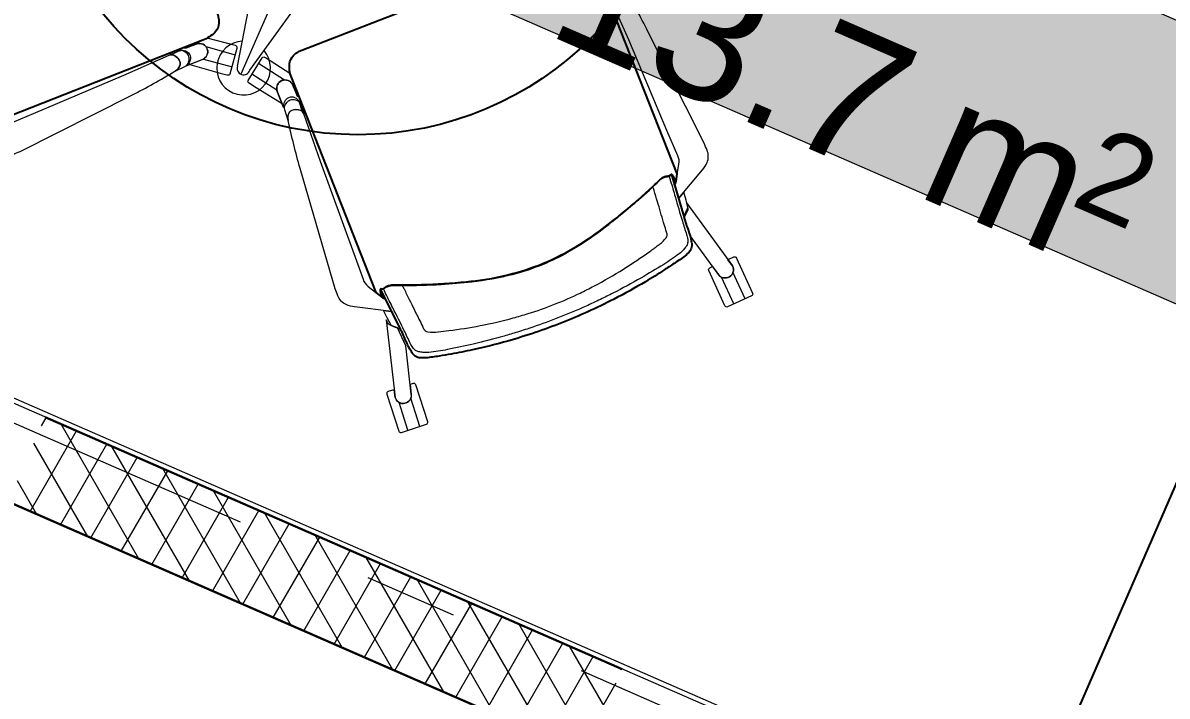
# Model space of a CAD drawing. Header units: millimetres. Extents: x -35034 to 431752, y -71616 to 25069.
# Drawn here: x 32952 to 34688, y -14487 to -13466 of the extents above; entities that cross this region are included whole.
import ezdxf
from ezdxf.enums import TextEntityAlignment as Align

# ---------------------------------------------------------------- set-up
doc = ezdxf.new("R2010")
doc.units = ezdxf.units.MM
doc.header["$MEASUREMENT"] = 0
doc.linetypes.add('Double Dashed', pattern=[1093.611073, 529.166651, -211.666656, 141.111112, -211.666656])
for name, color, linetype in [('A-15-MG_Structural_Grid', 7, 'Continuous'), ('A-20-M_Floor_Slab', 7, 'Continuous'), ('A-25-M_Curtain_Wall', 7, 'Continuous'), ('A-25-M_Wall_Ext', 7, 'Continuous'), ('New_A-35-M_FFE-Zone', 7, 'Continuous')]:
    doc.layers.add(name, color=color, linetype=linetype)
for name, color, linetype, lineweight, true_color in [('A-15-MG_Structural_Grid_Pen_No__163', 7, 'Continuous', 0, 0x750077), ('A-25-M_Curtain_Wall_Pen_No__43', 7, 'Continuous', 30, 0x444444), ('A-25-M_Wall_Ext_Pen_No__63', 7, 'Continuous', 20, 0x606060), ('New_A-35-M_FFE-Zone_Pen_No__74', 7, 'Continuous', 20, 0x606060)]:
    doc.layers.add(name, color=color, linetype=linetype, lineweight=lineweight, true_color=true_color)
for name, color, linetype, lineweight in [('A-20-M_Floor_Slab_Pen_No__89', 8, 'Continuous', 20), ('A-25-M_Curtain_Wall_Pen_No__85', 8, 'Continuous', 20), ('A-35-M_FFE_Loose_SIEMENS P2_Pen_No__5', 7, 'Continuous', 25), ('A-35-M_FFE_Loose_SIEMENS P2_Pen_No__9', 7, 'Continuous', 13), ('A-95-H_Fill_Plan_FloorTrunking_Pen_No__1', 7, 'Continuous', 13), ('A-95-H_Fill_Plan_FloorTrunking_Pen_No__101', 252, 'Continuous', 15), ('New_ArchiCAD Zone Stamps_Pen_No__6', 7, 'Continuous', 35)]:
    doc.layers.add(name, color=color, linetype=linetype, lineweight=lineweight)
doc.styles.add('GENERATED_STYLE_2', font='')
doc.styles.add('GENERATED_STYLE_3', font='')
doc.styles.add('GENERATED_STYLE_4', font='')
doc.styles.get('GENERATED_STYLE_2').set_extended_font_data('Arial', bold=True)
doc.styles.get('GENERATED_STYLE_3').set_extended_font_data('Arial')
doc.styles.get('GENERATED_STYLE_4').set_extended_font_data('Swis721 BT')
doc.dimstyles.new('GENERATED_STYLE__2', dxfattribs={"dimtxt": 0.18, "dimasz": 273.6, "dimexe": 0.18, "dimexo": 0.0625, "dimgap": 0.09, "dimtad": 0, "dimtih": 1, "dimtoh": 1, "dimdec": 4, "dimzin": 0, "dimdsep": 46, "dimcen": 0.09, "dimadec": 0, "dimazin": 0, "dimtfac": 1, "dimtdec": 4, "dimtmove": 0, "dimatfit": 3, "dimldrblk": 'ARROWHEAD_5', "dimfxl": 1, "dimtolj": 1, "dimtzin": 0, "dimarcsym": 0})

# ---------------------------------------------------------------- blocks, each defined once
blk = doc.blocks.new('Office South_INB 3244_21_3', base_point=(34524.2, -13354.9))
at = {"layer": 'New_A-35-M_FFE-Zone_Pen_No__74', "linetype": 'Continuous'}
blk.add_line((32105, -13671.6), (36132.7, -15427.8), dxfattribs=at)
at = {"layer": 'New_ArchiCAD Zone Stamps_Pen_No__6'}
for tag, height, style, p in [('ROOM_NAME', 250, 'GENERATED_STYLE_2', (34049.4, -11951.4)), ('zoneNameLine2', 250, 'GENERATED_STYLE_2', (33861, -12383.6)), ('ROOM_NUMBER', 200, 'GENERATED_STYLE_3', (33672.6, -12804.3)), ('measuredAreaCode', 200, 'GENERATED_STYLE_3', (33515.5, -13164.4)), ('DUMMY_649', 200, 'GENERATED_STYLE_3', (33822.9, -13298.4)), ('DUMMY_650', 200, 'GENERATED_STYLE_3', (34312.3, -13511.8)), ('DUMMY_651', 133.3, 'GENERATED_STYLE_3', (34591.6, -13618.4))]:
    blk.add_attdef(tag, text='', height=height, rotation=336.4404, dxfattribs=dict(at, style=style)).set_placement(p, align=Align.TOP_LEFT)
blk = doc.blocks.new('Slab_1_3', base_point=(7696.6, 5872.1))
at = {"layer": 'A-20-M_Floor_Slab_Pen_No__89', "linetype": 'Continuous', "flags": 128}
blk.add_lwpolyline([(18384.5, 14995), (19410.6, 17348.4), (53757.3, 2371.5), (53656.1, 2139.5), (53757, 2095.5), (46643.5, -14217.9), (43630.2, -12903.9), (41531.9, -17715.8), (41504.6, -17778.4), (31982.9, -13626.4), (12656.3, -5199.1)], dxfattribs=at)
blk = doc.blocks.new('Curtain Wall_4_3')
at = {"layer": 'A-25-M_Curtain_Wall', "linetype": 'Continuous', "lineweight": 0, "true_color": 0x000000}
h = blk.add_hatch(dxfattribs=at)
h.set_pattern_fill('Batt_Insulation_0003', color=178, style=0, pattern_type=2)
h.set_pattern_definition([(60, (0, 0), (-43.30127, 25), []), (120, (0, 0), (43.30127, 25), [])])
h.paths.add_polyline_path([(32929.8, -14192.3), (33805.2, -14574), (33861.1, -14445.7), (32985.7, -14064)])
at = {"layer": 'A-25-M_Curtain_Wall_Pen_No__43', "linetype": 'Continuous'}
for p, q in [((32985.7, -14064), (33861.1, -14445.7)), ((33805.2, -14574), (32929.8, -14192.3))]:
    blk.add_line(p, q, dxfattribs=at)
blk = doc.blocks.new('Shutter Rectangular 19_2')
at = {"layer": 'A-25-M_Wall_Ext_Pen_No__63', "linetype": 'Continuous'}
for p, q in [((1035, 335), (0, 335)), ((0, 335), (0, 0)), ((1035, 0), (1035, 335)), ((0, 0), (1035, 0))]:
    blk.add_line(p, q, dxfattribs=at)
blk = doc.blocks.new('Standard grid marker_3')
at = {"layer": 'A-15-MG_Structural_Grid_Pen_No__163', "linetype": 'Double Dashed'}
blk.add_line((1000, 0), (74254.8, 0), dxfattribs=at)
at = {"layer": 'A-15-MG_Structural_Grid_Pen_No__163', "style": 'GENERATED_STYLE_4'}
for tag, p in [('AC_MarkerText_1_0', (-500, 43.4)), ('AC_MarkerText_1_1', (75754.8, 43.4))]:
    blk.add_attdef(tag, text='', height=350, rotation=360, dxfattribs=at).set_placement(p, align=Align.MIDDLE_CENTER)
blk = doc.blocks.new('ARROWHEAD_5')
at = {"color": 0, "linetype": 'Continuous', "lineweight": 0}
blk.add_line((0, 0), (-1, 0), dxfattribs=at)
blk.add_solid([(-1, 0.2679), (0, 0), (-1, -0.2679), (-1, 0.2679)], dxfattribs=at)

msp = doc.modelspace()

# ---------------------------------------------------------------- hatches: boundary and pattern name
at = {"layer": 'A-95-H_Fill_Plan_FloorTrunking_Pen_No__101', "linetype": 'Continuous', "lineweight": 0, "true_color": 0x727272}
msp.add_hatch(color=8, dxfattribs=at).paths.add_polyline_path([(34864.6, -13532.6), (34706.7, -13894.7), (33610.4, -13416.6), (33768.2, -13054.5)])

# ---------------------------------------------------------------- linework, layer by layer
at = {"layer": 'A-35-M_FFE_Loose_SIEMENS P2_Pen_No__5', "linetype": 'Continuous', "flags": 128}
for points in [[(32721.2, -13163.1), (33045, -13035.6, -0.119167), (33066.1, -13031.5, -0.112722), (33075.5, -13034.1, -0.107436), (33084, -13041.4, -0.042313), (33086.3, -13045.2, -0.011293), (33088.8, -13050.2), (33167, -13251.1), (33246.8, -13451.5, -0.011293), (33248.4, -13456.8, -0.042313), (33249.2, -13461.1, -0.107436), (33248, -13472.3, -0.112722), (33242.9, -13480.5, -0.119167), (33224.7, -13492), (32900.9, -13619.5)], [(33816.7, -13371.2), (33944.2, -13695), (33942.4, -13706.5), (33938.1, -13698.4, -0.02453), (33936.8, -13696.4, 0.299826), (33935.7, -13695.9, 0.164644), (33934.9, -13696.3), (33932.8, -13698.5, 0.066557), (33925.7, -13699.6, 0.117992), (33917.6, -13704.6, -0.017493), (33886.1, -13733.6, -0.011779), (33833.5, -13776.8, -0.071772), (33735.2, -13833.6, -0.069523), (33624.6, -13859, -0.011779), (33556.7, -13863.4, -0.017493), (33513.8, -13863.6, 0.117992), (33504.5, -13865.5, 0.066588), (33498.6, -13869.5), (33495.5, -13869.4, 0.164644), (33494.7, -13869.6, 0.299826), (33494.3, -13870.7, -0.02453), (33494.7, -13873.1), (33497, -13881.9), (33487.8, -13874.8), (33360.3, -13551, -0.119167), (33356.3, -13529.8, -0.112722), (33358.9, -13520.5, -0.107436), (33366.2, -13512, -0.042313), (33369.9, -13509.6, -0.011293), (33374.9, -13507.2), (33575.9, -13429)]]:
    msp.add_lwpolyline(points, format="xyb", dxfattribs=at)
msp.add_lwpolyline([(35278.3, -14844.7), (35916.4, -13377.5), (35182.8, -13058.4), (34544.7, -14525.6)], close=True, dxfattribs=at)
msp.add_lwpolyline([(33769.6, -13920.8, -0.024216), (33687.8, -13948.4, -0.016068), (33634.1, -13961.7, -0.009371), (33601.7, -13968.1, -0.001836), (33583.4, -13971.2, -0.017544), (33563.3, -13973.9, -0.062714), (33553.3, -13973.6, -0.149282), (33545.6, -13969.9, -0.092841), (33541.3, -13964.2, -0.049327), (33533.6, -13949.4, 0.02709), (33524.8, -13930.5), (33497.9, -13876.4), (33496, -13872.8, 0.079161), (33494.7, -13871, 0.195423), (33494.5, -13870.9, 0.266682), (33494.5, -13870.9, 0.14086), (33494.4, -13871.2, 0.068414), (33494.9, -13873.9), (33496.9, -13881.8, 0.046442), (33499.3, -13883.4, 0.07777), (33500.6, -13883.9, -0.055714), (33501.8, -13884.3, -0.135228), (33496.9, -13881.8), (33494.7, -13873.2, -0.049328), (33494.3, -13871, -0.064332), (33494.3, -13870.4, -0.077633), (33494.4, -13870, -0.201115), (33495.1, -13869.5, -0.08669), (33495.7, -13869.4), (33497.3, -13869.4), (33498.6, -13869.5, -0.08929), (33504.5, -13865.5, -0.049201), (33509.4, -13864, -0.053494), (33513.1, -13863.6, -0.000557), (33527, -13863.7, 0.01685), (33586.4, -13862, 0.013226), (33633, -13858, 0.032708), (33694.4, -13846.8, 0.03481), (33735.2, -13833.6, 0.03481), (33774.1, -13815.5, 0.032708), (33826.6, -13781.7, 0.013226), (33863.4, -13753, 0.01685), (33908.1, -13713.6, -0.000557), (33918.2, -13704.1, -0.053494), (33921.1, -13701.8, -0.049201), (33925.7, -13699.6, -0.08929), (33932.8, -13698.5), (33933.7, -13697.6), (33934.8, -13696.5, -0.08669), (33935.3, -13696.1, -0.201115), (33936.2, -13696.1, -0.077633), (33936.5, -13696.3, -0.064332), (33936.9, -13696.6, -0.049328), (33938.2, -13698.6), (33942.4, -13706.3, -0.135228), (33940.5, -13711.5, -0.055714), (33941.1, -13710.4, 0.07777), (33941.8, -13709.2, 0.046442), (33942.4, -13706.3), (33938.5, -13699.2, 0.068414), (33937, -13696.9, 0.14086), (33936.8, -13696.7, 0.266682), (33936.7, -13696.8, 0.195423), (33936.6, -13696.9, 0.079161), (33936.9, -13699.2), (33938, -13703.1), (33955.2, -13761, 0.02709), (33961.6, -13780.8, -0.049327), (33966.1, -13796.9, -0.092841), (33966.8, -13804, -0.149282), (33963.7, -13812, -0.062714), (33956.6, -13819, -0.017544), (33940.1, -13830.8, -0.001836), (33924.6, -13840.9, -0.009371), (33896.5, -13858.4, -0.016068), (33848.2, -13885.2, -0.023358)], format="xyb", close=True, dxfattribs=at)
at = {"layer": 'A-35-M_FFE_Loose_SIEMENS P2_Pen_No__5', "linetype": 'Continuous'}
msp.add_circle((33460.3, -13135.6), 500, dxfattribs=at)
at = {"layer": 'A-35-M_FFE_Loose_SIEMENS P2_Pen_No__9', "linetype": 'Continuous'}
for p, q in [((33277.3, -13531.4), (33309.4, -13369.8)), ((33350.7, -13387.8), (33282.8, -13543.7)), ((33296.3, -13537.7), (33391.9, -13405.7)), ((34030.6, -13892.2), (34012, -13851.5)), ((34047.7, -13884.4), (34029.3, -13844.1)), ((33536.2, -14083.6), (33522.6, -14041.4)), ((33554.2, -14077.7), (33540.4, -14035.2))]:
    msp.add_line(p, q, dxfattribs=at)
at = {"layer": 'A-35-M_FFE_Loose_SIEMENS P2_Pen_No__9', "linetype": 'Continuous', "flags": 128}
for points in [[(33946.6, -13732.2), (33983, -13688.7, 0.081341), (33990, -13677.7, 0.203002), (33990, -13659.1, -0.007358), (33985.7, -13648.4), (33900.3, -13478.9, 0.018845), (33863.9, -13413.3, 0.093152), (33858.6, -13407.4, 0.300736), (33847.5, -13406.6, 0.150564), (33840.1, -13414.4, 0.24245), (33840.3, -13422.9), (33870.6, -13491.3), (33928.6, -13628.6), (33944.9, -13667, -0.198938), (33946.7, -13680.1), (33943.1, -13702.3), (33941.8, -13709.1, -0.153101), (33940.5, -13711.5, -0.000314)], [(33205.3, -13529), (33254.6, -13543), (33262, -13544.8, 0.132625), (33264.7, -13544.7, 0.251078), (33266.3, -13543.1), (33277, -13504.2, 0.460931), (33274.3, -13500.2), (33231.7, -13489), (33211.7, -13497.4), (33210.8, -13499.7), (33216.2, -13497.6, -0.132464), (33220.4, -13497.2, -0.419806), (33232.3, -13510.9, -0.171359), (33228.8, -13518.6, -0.126551), (33223.2, -13522.1)], [(33199.8, -13531.2), (33225.5, -13521.1, 0.898737), (33216.2, -13497.6), (33198.4, -13504.6), (33196.9, -13503), (33174.8, -13511.6), (33176.8, -13513.8), (33188.9, -13508.3, -0.418822), (33205.6, -13515.8, -0.336613), (33199.8, -13531.2, -0.09455)], [(32863.8, -13621.9), (32907.3, -13658.2, 0.081341), (32918.3, -13665.2, 0.203002), (32936.9, -13665.3, -0.007358), (32947.5, -13661), (33117, -13575.6, 0.018845), (33182.6, -13539.2, 0.093152), (33188.6, -13533.8, 0.300736), (33189.3, -13522.8, 0.150564), (33181.5, -13515.4, 0.24245), (33173.1, -13515.5), (33104.6, -13545.9), (32967.3, -13603.8), (32928.9, -13620.1, -0.198938), (32915.8, -13621.9), (32893.6, -13618.3), (32886.9, -13617.1, -0.153101), (32884.4, -13615.7, -0.000314)], [(33182.7, -13539.1), (33197.8, -13532, 0.20576), (33203.3, -13525.7, 0.103527), (33204.1, -13518.9, 0.163663), (33201.4, -13512.9, 0.143284), (33193.4, -13508, 0.17954), (33188.6, -13508.5, -0.015555), (33174, -13515.1, -0.189726), (33180.8, -13515.1, -0.224162), (33190.5, -13525.9, -0.212827), (33188.6, -13533.8, -0.0772), (33183.5, -13538.7, -0.056611)], [(33345.2, -13588.6), (33301.6, -13561.8), (33295.3, -13557.6, -0.132625), (33293.5, -13555.6, -0.251078), (33293.6, -13553.2), (33315.1, -13519.1, -0.460931), (33319.8, -13518.4), (33356.9, -13542.2), (33364.2, -13562.6), (33363.2, -13564.7), (33361, -13559.4, 0.132464), (33358.5, -13556, 0.419806), (33340.4, -13556.5, 0.171359), (33337, -13564.3, 0.126551), (33338.3, -13570.8)], [(33347.4, -13594.2), (33337.4, -13568.4, -0.898737), (33361, -13559.4), (33368, -13577.2), (33370.1, -13577.3), (33378.8, -13599.4), (33375.7, -13599.3), (33371.6, -13586.7, 0.418822), (33354.8, -13579.5, 0.336613), (33347.4, -13594.1, 0.09455)], [(33354.5, -13613.8), (33349.4, -13597.9, -0.20576), (33350.3, -13589.6, -0.103527), (33354.7, -13584.4, -0.163663), (33360.9, -13582.2, -0.143284), (33369.9, -13584.8, -0.17954), (33372.9, -13588.7, 0.015555), (33378, -13603.8, 0.189726), (33373.4, -13598.8, 0.224162), (33358.9, -13599.1, 0.212827), (33354.3, -13606, 0.0772), (33354.3, -13613, 0.056611)], [(33511.4, -13903.6), (33455.2, -13896.5, -0.081341), (33442.5, -13893.2, -0.203002), (33429.8, -13879.7, 0.007358), (33425.7, -13869), (33372.6, -13686.7, -0.018845), (33354.5, -13613.9, -0.093152), (33354.3, -13606, -0.300736), (33361.9, -13597.8, -0.150564), (33372.7, -13598.5, -0.24245), (33378.3, -13604.8), (33402.8, -13675.5), (33454, -13815.5), (33468.3, -13854.7, 0.198938), (33475.9, -13865.5), (33493.7, -13879.3), (33499.2, -13883.4, 0.153101), (33501.8, -13884.3, 0.000314)], [(33959, -13738.9), (34028.7, -13834.6, -0.92197), (34007.1, -13847.5), (33963.8, -13787.9), (33954.5, -13759.6), (33960.1, -13747.6, 0.207366), (33960.2, -13743.8), (33959.2, -13739.7)], [(34022.2, -13824.6), (34030.4, -13820.8, -0.435017), (34034.5, -13822.5), (34058.9, -13876, -0.414214), (34057.4, -13880), (34021, -13896.6, -0.414214), (34017.1, -13895.1), (33992.5, -13841.4, -0.414214), (33994, -13837.5), (33998.4, -13835.5), (34007.2, -13847.6, 0.917674), (34028.7, -13834.6), (34021.7, -13825.1)], [(33503.2, -13916.4), (33516.6, -14034, 0.92197), (33541.2, -14028.9), (33532.8, -13955.7), (33520.5, -13928.6), (33508.3, -13923.6, -0.207366), (33505.6, -13920.8), (33503.6, -13917.1)], [(33514.6, -14022.2), (33506, -14025, 0.435017), (33504.2, -14029), (33522.3, -14084.9, 0.414214), (33526.1, -14086.8), (33564.2, -14074.5, 0.414214), (33566.1, -14070.7), (33547.9, -14014.6, 0.414214), (33544.1, -14012.7), (33539.5, -14014.1), (33541.2, -14029, -0.917674), (33516.6, -14034), (33515.3, -14022.3)]]:
    msp.add_lwpolyline(points, format="xyb", close=True, dxfattribs=at)
for points in [[(33229.5, -13502), (33274.2, -13514.2)], [(33226, -13520.8), (33269.2, -13532.6)], [(33348.8, -13552.6), (33309.6, -13527.8)], [(33337.3, -13567.8), (33299.4, -13544)]]:
    msp.add_lwpolyline(points, dxfattribs=at)
for points in [[(33932.8, -13698.5, 0.172835), (33932.7, -13698.7, 0.029065), (33932.8, -13699, 0.028333), (33933.1, -13700.5, 0.004116), (33933.8, -13703.2, 0.006979), (33934.6, -13705.9, -0.006601), (33941.6, -13729.4, 0.005565), (33952.6, -13766.7, 0.006061), (33958.9, -13786.6, -0.052886), (33960.6, -13794.1, -0.072565), (33960.4, -13800, -0.118748), (33958.2, -13805, -0.009096), (33954.3, -13809.9, -0.060387), (33947.6, -13816.2, -0.021653), (33924.3, -13832.1, -0.008324), (33889.7, -13852.8, -0.012117), (33847.2, -13875.8, -0.005624), (33828.2, -13885.2, -0.00647), (33806.3, -13895.5, -0.012425), (33766.2, -13912.4, -0.012425), (33725.4, -13927.3, -0.00647), (33702.4, -13934.8, -0.005624), (33682.1, -13940.8, -0.012117), (33635.3, -13952.9, -0.008324), (33595.9, -13961.4, -0.021653), (33568, -13965.7, -0.060387), (33558.8, -13965.6, -0.009096), (33552.6, -13964.7, -0.118748), (33547.6, -13962.5, -0.072565), (33543.4, -13958.4, -0.052886), (33539.5, -13951.8, 0.006061), (33530.6, -13932.8, 0.005565), (33513.2, -13898.1, -0.006601), (33502.3, -13876.2, 0.006979), (33501, -13873.6, 0.004116), (33499.8, -13871.2, 0.028333), (33498.9, -13869.8, 0.029065), (33498.7, -13869.6, 0.172835), (33498.6, -13869.5)], [(33525.6, -13863.7, 0.029977), (33527, -13863.7, -0.096148), (33527.6, -13864.4, -0.022338), (33530.2, -13869.4, 0.000048), (33538.1, -13885.4, 0.000154), (33552.8, -13915, -0.001817), (33558.1, -13925.9, 0.043839), (33560.9, -13931.2, 0.067552), (33562.4, -13932.8, 0.111008), (33566.1, -13934.5, 0.062927), (33582.1, -13934.5, 0.007617), (33598.2, -13932.6, 0.013331), (33645.6, -13925, 0.019355), (33695.8, -13913.3, 0.009359), (33718.4, -13906.7, 0.023709), (33758.4, -13892.6, 0.023709), (33797.3, -13875.6, 0.009359), (33818.4, -13865, 0.019355), (33863.1, -13839.3, 0.013331), (33902.9, -13812.6, 0.007617), (33916, -13803, 0.062927), (33927.7, -13792.1, 0.111008), (33929.3, -13788.3, 0.067552), (33929.3, -13786.2, 0.043839), (33927.6, -13780.4, -0.001817), (33924.1, -13768.7, 0.000154), (33914.7, -13737.1, 0.000048), (33909.6, -13720, -0.022338), (33908.1, -13714.5, -0.096148), (33908.1, -13713.6, 0.029977), (33909, -13712.7)]]:
    msp.add_lwpolyline(points, format="xyb", dxfattribs=at)
for points in [[(33946.6, -13732.2), (33955.3, -13761.5), (33961.2, -13748.8), (33961.2, -13746.8), (33958.3, -13734.7), (33955.6, -13726), (33954.6, -13722.6), (33946.6, -13732.2)], [(33511.4, -13903.6), (33525.1, -13930.9), (33512.1, -13925.6), (33510.7, -13924.2), (33504.6, -13913.4), (33500.7, -13905.1), (33499, -13902), (33511.4, -13903.6)]]:
    msp.add_lwpolyline(points, close=True, dxfattribs=at)
at = {"layer": 'A-35-M_FFE_Loose_SIEMENS P2_Pen_No__9', "linetype": 'Continuous'}
for radius, start, end in [(40.8, 92.859, 246.5429), (40.8, 246.5429, 40.5454), (10, 161.4942, 341.4942)]:
    msp.add_arc((33286.8, -13534.6), radius, start, end, dxfattribs=at)
at = {"layer": 'A-95-H_Fill_Plan_FloorTrunking_Pen_No__1', "linetype": 'Continuous', "flags": 128}
msp.add_lwpolyline([(34864.6, -13532.6), (34706.7, -13894.7), (33610.4, -13416.6), (33768.2, -13054.5)], close=True, dxfattribs=at)

# ---------------------------------------------------------------- block references
at = {"layer": 'A-15-MG_Structural_Grid', "color": 8, "linetype": 'Continuous', "lineweight": 15, "zscale": 1000, "rotation": 336.440411583993}
msp.add_blockref('Standard grid marker_3', (-1201.2, 813.7), dxfattribs=at)
at = {"layer": 'A-20-M_Floor_Slab', "color": 8, "linetype": 'Continuous', "lineweight": 20}
msp.add_blockref('Slab_1_3', (7696.6, 5872.1), dxfattribs=at)
at = {"layer": 'A-25-M_Curtain_Wall', "linetype": 'Continuous', "lineweight": 0}
msp.add_blockref('Curtain Wall_4_3', (0, 0), dxfattribs=at)
at = {"layer": 'A-25-M_Wall_Ext', "color": 251, "linetype": 'Continuous', "lineweight": 20, "true_color": 0x606060, "zscale": 1000, "rotation": 336.4404115839932}
msp.add_blockref('Shutter Rectangular 19_2', (32723.8, -14467.2), dxfattribs=at)
at = {"layer": 'New_A-35-M_FFE-Zone', "linetype": 'Continuous'}
ref = msp.add_blockref('Office South_INB 3244_21_3', (34524.2, -13354.9), dxfattribs=at)
ref.add_attrib('DUMMY_649', '13.7', dxfattribs={"layer": 'New_ArchiCAD Zone Stamps_Pen_No__6', "color": 7, "height": 200, "rotation": 336.4404, "style": 'GENERATED_STYLE_3'}).set_placement((33822.9, -13298.4), align=Align.TOP_LEFT)
ref.add_attrib('DUMMY_650', ' m', dxfattribs={"layer": 'New_ArchiCAD Zone Stamps_Pen_No__6', "color": 7, "height": 200, "rotation": 336.4404, "style": 'GENERATED_STYLE_3'}).set_placement((34312.3, -13511.8), align=Align.TOP_LEFT)
ref.add_attrib('DUMMY_651', '2', dxfattribs={"layer": 'New_ArchiCAD Zone Stamps_Pen_No__6', "color": 7, "height": 133.3, "rotation": 336.4404, "style": 'GENERATED_STYLE_3'}).set_placement((34591.6, -13618.4), align=Align.TOP_LEFT)

# ---------------------------------------------------------------- leaders
at = {"layer": 'A-25-M_Curtain_Wall_Pen_No__85', "linetype": 'Continuous', "annotation_type": 0, "has_hookline": 1, "hookline_direction": 0, "text_width": 1535.7, "horizontal_direction": (0.917019, -0.398843, 0)}
msp.add_leader([(31986.7, -13780.6), (32279.9, -14524.9), (34295.5, -15381.3)], dimstyle='GENERATED_STYLE__2', dxfattribs=at)

doc.saveas('drawing.dxf')
